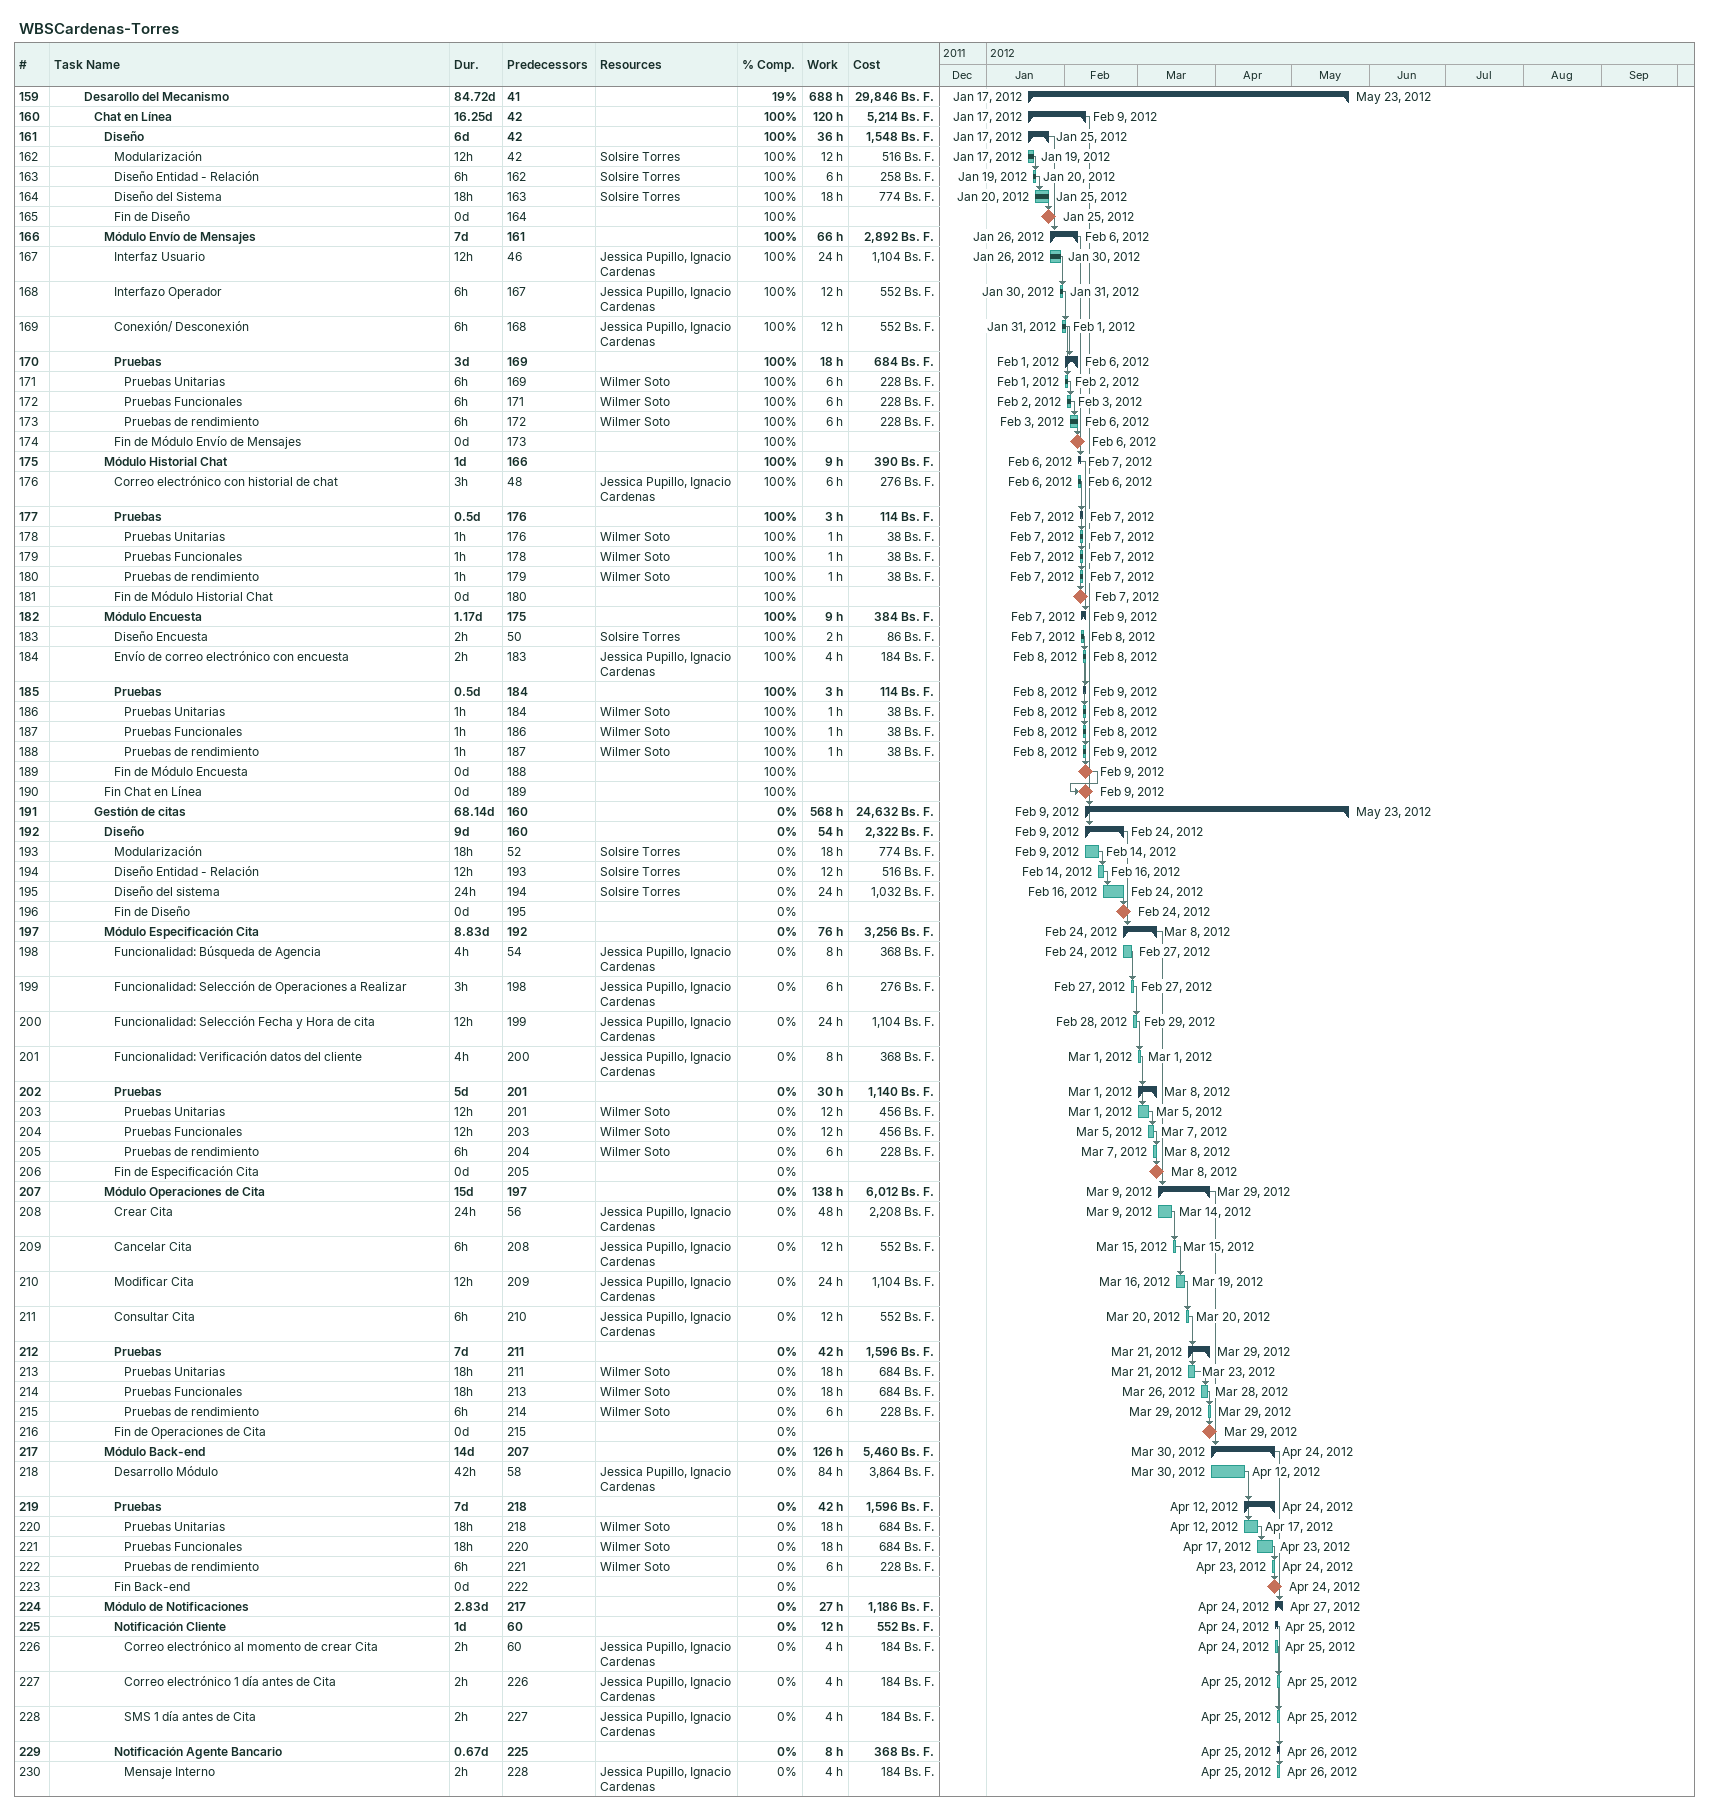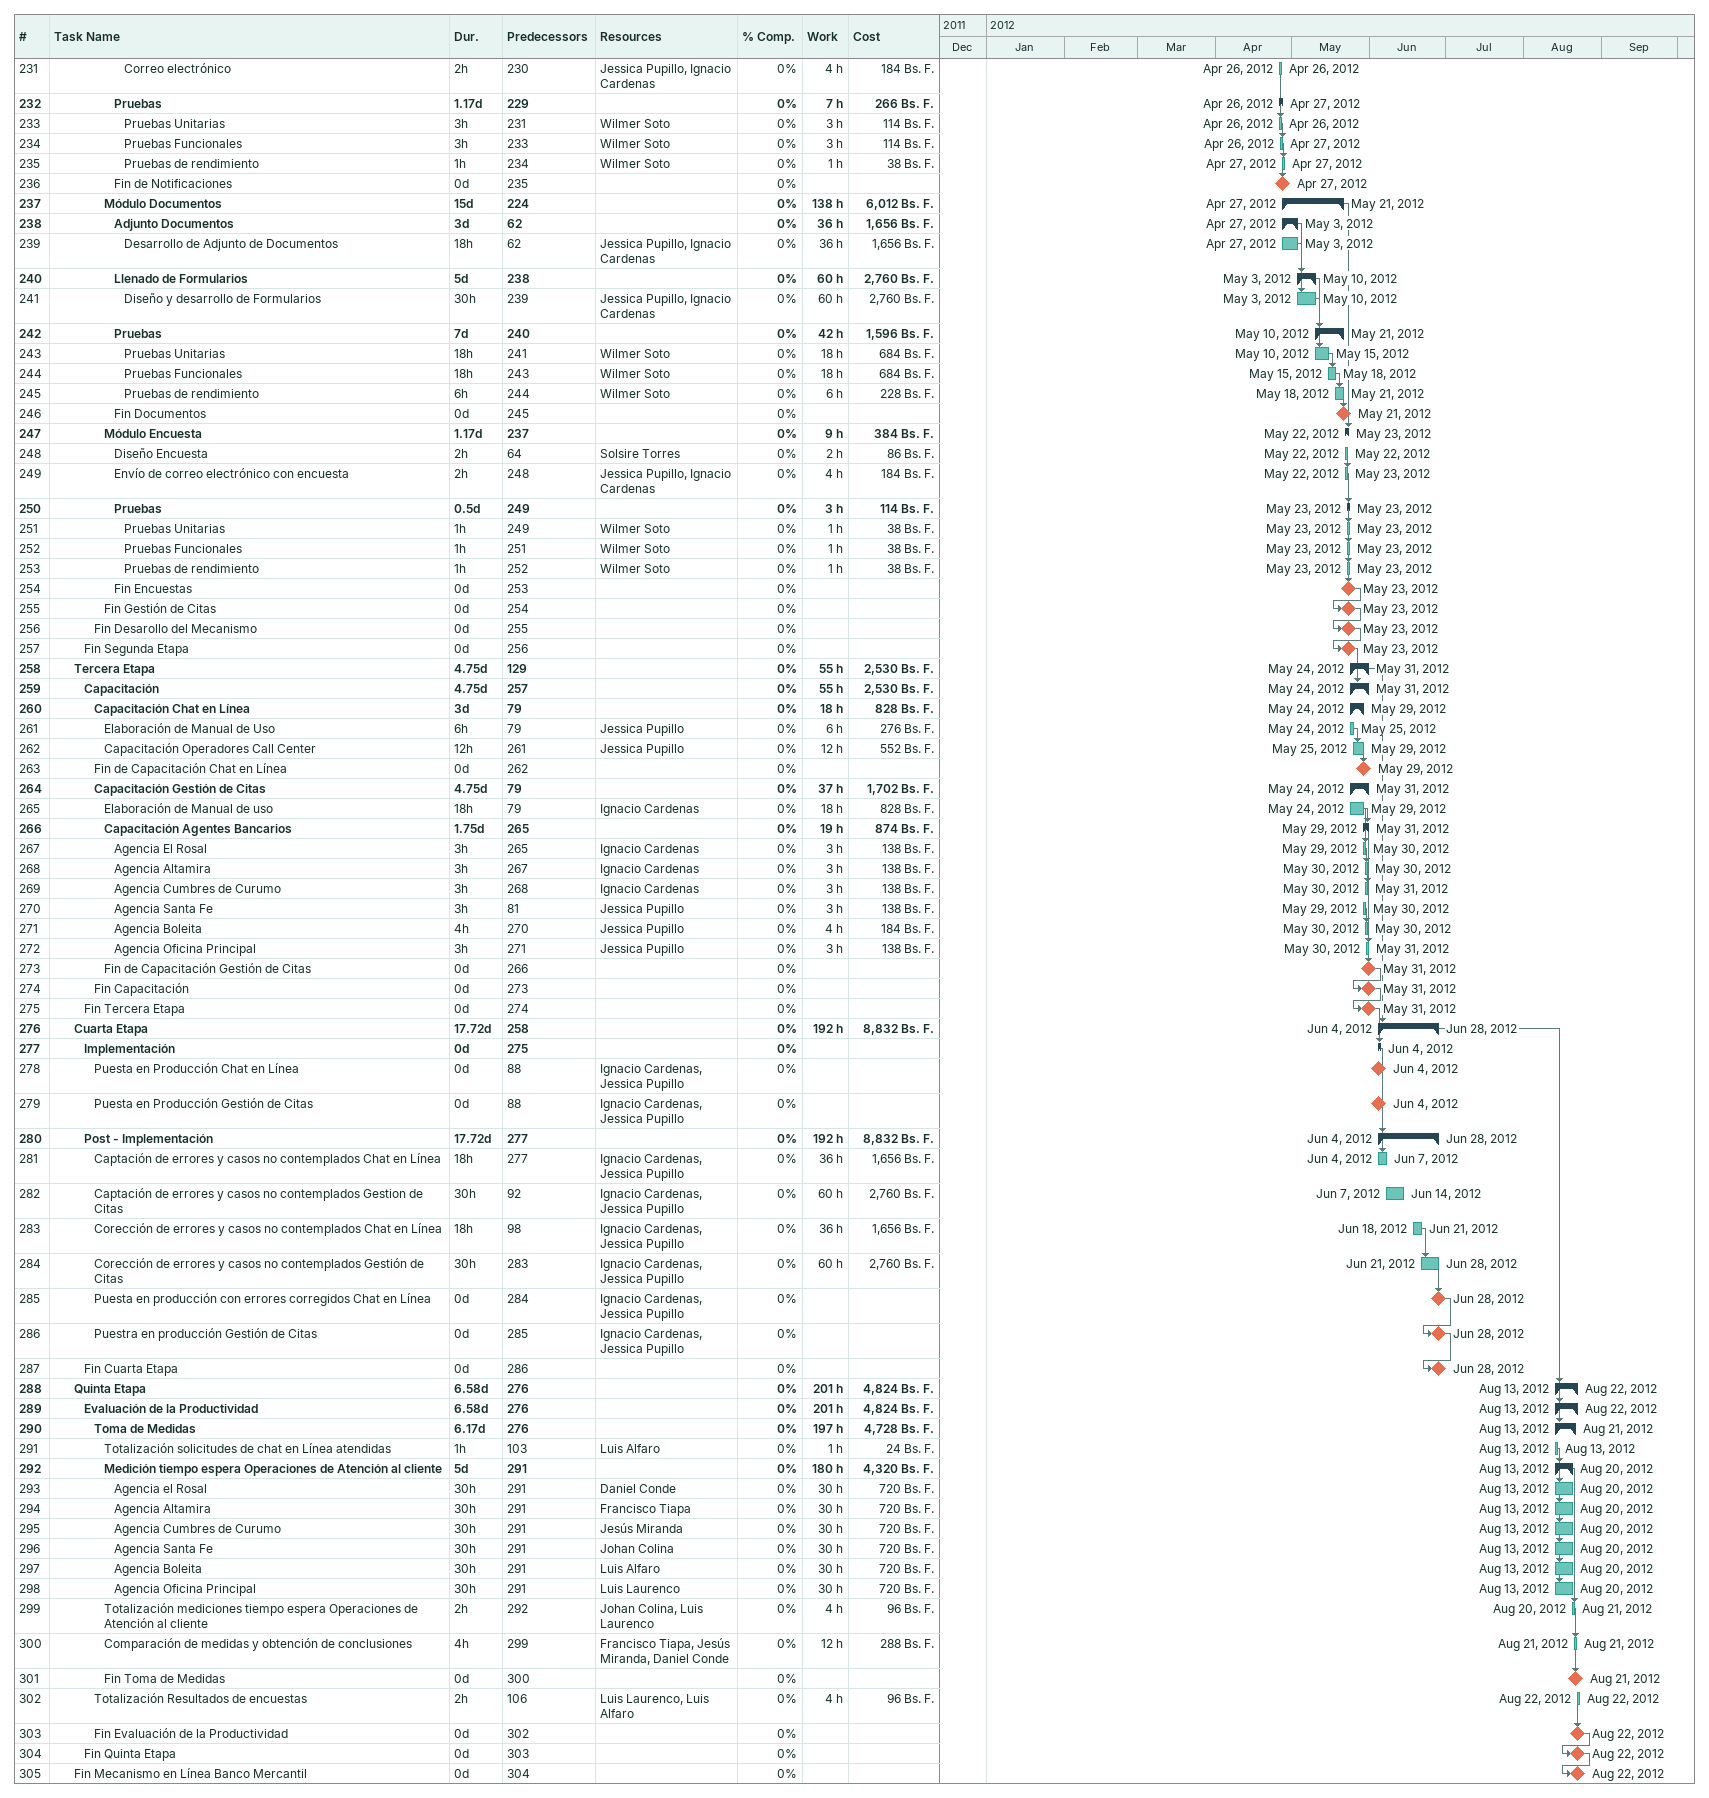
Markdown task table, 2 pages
WBSCardenas-Torres

| ID | Level | Task | Duration | Start | Finish | Predecessors | Resources | % complete | Work (h) | Cost (Bs. F.) |
|---|---|---|---|---|---|---|---|---|---|---|
| 159 | 4 | **Desarollo del Mecanismo** | 84.72d | 2012-01-17 | 2012-05-23 | 41 |  | 19 | 688 | 29846 |
| 160 | 5 | **Chat en Línea** | 16.25d | 2012-01-17 | 2012-02-09 | 42 |  | 100 | 120 | 5214 |
| 161 | 6 | **Diseño** | 6d | 2012-01-17 | 2012-01-25 | 42 |  | 100 | 36 | 1548 |
| 162 | 7 | Modularización | 12h | 2012-01-17 | 2012-01-19 | 42 | Solsire Torres | 100 | 12 | 516 |
| 163 | 7 | Diseño Entidad - Relación | 6h | 2012-01-19 | 2012-01-20 | 162 | Solsire Torres | 100 | 6 | 258 |
| 164 | 7 | Diseño del Sistema | 18h | 2012-01-20 | 2012-01-25 | 163 | Solsire Torres | 100 | 18 | 774 |
| 165 | 7 | Fin de Diseño | 0d | 2012-01-25 | 2012-01-25 | 164 |  | 100 |  |  |
| 166 | 6 | **Módulo Envío de Mensajes** | 7d | 2012-01-26 | 2012-02-06 | 161 |  | 100 | 66 | 2892 |
| 167 | 7 | Interfaz Usuario | 12h | 2012-01-26 | 2012-01-30 | 46 | Jessica Pupillo, Ignacio Cardenas | 100 | 24 | 1104 |
| 168 | 7 | Interfazo Operador | 6h | 2012-01-30 | 2012-01-31 | 167 | Jessica Pupillo, Ignacio Cardenas | 100 | 12 | 552 |
| 169 | 7 | Conexión/ Desconexión | 6h | 2012-01-31 | 2012-02-01 | 168 | Jessica Pupillo, Ignacio Cardenas | 100 | 12 | 552 |
| 170 | 7 | **Pruebas** | 3d | 2012-02-01 | 2012-02-06 | 169 |  | 100 | 18 | 684 |
| 171 | 8 | Pruebas Unitarias | 6h | 2012-02-01 | 2012-02-02 | 169 | Wilmer Soto | 100 | 6 | 228 |
| 172 | 8 | Pruebas Funcionales | 6h | 2012-02-02 | 2012-02-03 | 171 | Wilmer Soto | 100 | 6 | 228 |
| 173 | 8 | Pruebas de rendimiento | 6h | 2012-02-03 | 2012-02-06 | 172 | Wilmer Soto | 100 | 6 | 228 |
| 174 | 7 | Fin de Módulo Envío de Mensajes | 0d | 2012-02-06 | 2012-02-06 | 173 |  | 100 |  |  |
| 175 | 6 | **Módulo Historial Chat** | 1d | 2012-02-06 | 2012-02-07 | 166 |  | 100 | 9 | 390 |
| 176 | 7 | Correo electrónico con historial de chat | 3h | 2012-02-06 | 2012-02-06 | 48 | Jessica Pupillo, Ignacio Cardenas | 100 | 6 | 276 |
| 177 | 7 | **Pruebas** | 0.5d | 2012-02-07 | 2012-02-07 | 176 |  | 100 | 3 | 114 |
| 178 | 8 | Pruebas Unitarias | 1h | 2012-02-07 | 2012-02-07 | 176 | Wilmer Soto | 100 | 1 | 38 |
| 179 | 8 | Pruebas Funcionales | 1h | 2012-02-07 | 2012-02-07 | 178 | Wilmer Soto | 100 | 1 | 38 |
| 180 | 8 | Pruebas de rendimiento | 1h | 2012-02-07 | 2012-02-07 | 179 | Wilmer Soto | 100 | 1 | 38 |
| 181 | 7 | Fin de Módulo Historial Chat | 0d | 2012-02-07 | 2012-02-07 | 180 |  | 100 |  |  |
| 182 | 6 | **Módulo Encuesta** | 1.17d | 2012-02-07 | 2012-02-09 | 175 |  | 100 | 9 | 384 |
| 183 | 7 | Diseño Encuesta | 2h | 2012-02-07 | 2012-02-08 | 50 | Solsire Torres | 100 | 2 | 86 |
| 184 | 7 | Envío de correo electrónico con encuesta | 2h | 2012-02-08 | 2012-02-08 | 183 | Jessica Pupillo, Ignacio Cardenas | 100 | 4 | 184 |
| 185 | 7 | **Pruebas** | 0.5d | 2012-02-08 | 2012-02-09 | 184 |  | 100 | 3 | 114 |
| 186 | 8 | Pruebas Unitarias | 1h | 2012-02-08 | 2012-02-08 | 184 | Wilmer Soto | 100 | 1 | 38 |
| 187 | 8 | Pruebas Funcionales | 1h | 2012-02-08 | 2012-02-08 | 186 | Wilmer Soto | 100 | 1 | 38 |
| 188 | 8 | Pruebas de rendimiento | 1h | 2012-02-08 | 2012-02-09 | 187 | Wilmer Soto | 100 | 1 | 38 |
| 189 | 7 | Fin de Módulo Encuesta | 0d | 2012-02-09 | 2012-02-09 | 188 |  | 100 |  |  |
| 190 | 6 | Fin Chat en Línea | 0d | 2012-02-09 | 2012-02-09 | 189 |  | 100 |  |  |
| 191 | 5 | **Gestión de citas** | 68.14d | 2012-02-09 | 2012-05-23 | 160 |  | 0 | 568 | 24632 |
| 192 | 6 | **Diseño** | 9d | 2012-02-09 | 2012-02-24 | 160 |  | 0 | 54 | 2322 |
| 193 | 7 | Modularización | 18h | 2012-02-09 | 2012-02-14 | 52 | Solsire Torres | 0 | 18 | 774 |
| 194 | 7 | Diseño Entidad - Relación | 12h | 2012-02-14 | 2012-02-16 | 193 | Solsire Torres | 0 | 12 | 516 |
| 195 | 7 | Diseño del sistema | 24h | 2012-02-16 | 2012-02-24 | 194 | Solsire Torres | 0 | 24 | 1032 |
| 196 | 7 | Fin de Diseño | 0d | 2012-02-24 | 2012-02-24 | 195 |  | 0 |  |  |
| 197 | 6 | **Módulo Especificación Cita** | 8.83d | 2012-02-24 | 2012-03-08 | 192 |  | 0 | 76 | 3256 |
| 198 | 7 | Funcionalidad: Búsqueda de Agencia | 4h | 2012-02-24 | 2012-02-27 | 54 | Jessica Pupillo, Ignacio Cardenas | 0 | 8 | 368 |
| 199 | 7 | Funcionalidad: Selección de Operaciones a Realizar | 3h | 2012-02-27 | 2012-02-27 | 198 | Jessica Pupillo, Ignacio Cardenas | 0 | 6 | 276 |
| 200 | 7 | Funcionalidad: Selección Fecha y Hora de cita | 12h | 2012-02-28 | 2012-02-29 | 199 | Jessica Pupillo, Ignacio Cardenas | 0 | 24 | 1104 |
| 201 | 7 | Funcionalidad: Verificación datos del cliente | 4h | 2012-03-01 | 2012-03-01 | 200 | Jessica Pupillo, Ignacio Cardenas | 0 | 8 | 368 |
| 202 | 7 | **Pruebas** | 5d | 2012-03-01 | 2012-03-08 | 201 |  | 0 | 30 | 1140 |
| 203 | 8 | Pruebas Unitarias | 12h | 2012-03-01 | 2012-03-05 | 201 | Wilmer Soto | 0 | 12 | 456 |
| 204 | 8 | Pruebas Funcionales | 12h | 2012-03-05 | 2012-03-07 | 203 | Wilmer Soto | 0 | 12 | 456 |
| 205 | 8 | Pruebas de rendimiento | 6h | 2012-03-07 | 2012-03-08 | 204 | Wilmer Soto | 0 | 6 | 228 |
| 206 | 7 | Fin de Especificación Cita | 0d | 2012-03-08 | 2012-03-08 | 205 |  | 0 |  |  |
| 207 | 6 | **Módulo Operaciones de Cita** | 15d | 2012-03-09 | 2012-03-29 | 197 |  | 0 | 138 | 6012 |
| 208 | 7 | Crear Cita | 24h | 2012-03-09 | 2012-03-14 | 56 | Jessica Pupillo, Ignacio Cardenas | 0 | 48 | 2208 |
| 209 | 7 | Cancelar Cita | 6h | 2012-03-15 | 2012-03-15 | 208 | Jessica Pupillo, Ignacio Cardenas | 0 | 12 | 552 |
| 210 | 7 | Modificar Cita | 12h | 2012-03-16 | 2012-03-19 | 209 | Jessica Pupillo, Ignacio Cardenas | 0 | 24 | 1104 |
| 211 | 7 | Consultar Cita | 6h | 2012-03-20 | 2012-03-20 | 210 | Jessica Pupillo, Ignacio Cardenas | 0 | 12 | 552 |
| 212 | 7 | **Pruebas** | 7d | 2012-03-21 | 2012-03-29 | 211 |  | 0 | 42 | 1596 |
| 213 | 8 | Pruebas Unitarias | 18h | 2012-03-21 | 2012-03-23 | 211 | Wilmer Soto | 0 | 18 | 684 |
| 214 | 8 | Pruebas Funcionales | 18h | 2012-03-26 | 2012-03-28 | 213 | Wilmer Soto | 0 | 18 | 684 |
| 215 | 8 | Pruebas de rendimiento | 6h | 2012-03-29 | 2012-03-29 | 214 | Wilmer Soto | 0 | 6 | 228 |
| 216 | 7 | Fin de Operaciones de Cita | 0d | 2012-03-29 | 2012-03-29 | 215 |  | 0 |  |  |
| 217 | 6 | **Módulo Back-end** | 14d | 2012-03-30 | 2012-04-24 | 207 |  | 0 | 126 | 5460 |
| 218 | 7 | Desarrollo Módulo | 42h | 2012-03-30 | 2012-04-12 | 58 | Jessica Pupillo, Ignacio Cardenas | 0 | 84 | 3864 |
| 219 | 7 | **Pruebas** | 7d | 2012-04-12 | 2012-04-24 | 218 |  | 0 | 42 | 1596 |
| 220 | 8 | Pruebas Unitarias | 18h | 2012-04-12 | 2012-04-17 | 218 | Wilmer Soto | 0 | 18 | 684 |
| 221 | 8 | Pruebas Funcionales | 18h | 2012-04-17 | 2012-04-23 | 220 | Wilmer Soto | 0 | 18 | 684 |
| 222 | 8 | Pruebas de rendimiento | 6h | 2012-04-23 | 2012-04-24 | 221 | Wilmer Soto | 0 | 6 | 228 |
| 223 | 7 | Fin Back-end | 0d | 2012-04-24 | 2012-04-24 | 222 |  | 0 |  |  |
| 224 | 6 | **Módulo de Notificaciones** | 2.83d | 2012-04-24 | 2012-04-27 | 217 |  | 0 | 27 | 1186 |
| 225 | 7 | **Notificación Cliente** | 1d | 2012-04-24 | 2012-04-25 | 60 |  | 0 | 12 | 552 |
| 226 | 8 | Correo electrónico al momento de crear Cita | 2h | 2012-04-24 | 2012-04-25 | 60 | Jessica Pupillo, Ignacio Cardenas | 0 | 4 | 184 |
| 227 | 8 | Correo electrónico 1 día antes de Cita | 2h | 2012-04-25 | 2012-04-25 | 226 | Jessica Pupillo, Ignacio Cardenas | 0 | 4 | 184 |
| 228 | 8 | SMS 1 día antes de Cita | 2h | 2012-04-25 | 2012-04-25 | 227 | Jessica Pupillo, Ignacio Cardenas | 0 | 4 | 184 |
| 229 | 7 | **Notificación Agente Bancario** | 0.67d | 2012-04-25 | 2012-04-26 | 225 |  | 0 | 8 | 368 |
| 230 | 8 | Mensaje Interno | 2h | 2012-04-25 | 2012-04-26 | 228 | Jessica Pupillo, Ignacio Cardenas | 0 | 4 | 184 |
| 231 | 8 | Correo electrónico | 2h | 2012-04-26 | 2012-04-26 | 230 | Jessica Pupillo, Ignacio Cardenas | 0 | 4 | 184 |
| 232 | 7 | **Pruebas** | 1.17d | 2012-04-26 | 2012-04-27 | 229 |  | 0 | 7 | 266 |
| 233 | 8 | Pruebas Unitarias | 3h | 2012-04-26 | 2012-04-26 | 231 | Wilmer Soto | 0 | 3 | 114 |
| 234 | 8 | Pruebas Funcionales | 3h | 2012-04-26 | 2012-04-27 | 233 | Wilmer Soto | 0 | 3 | 114 |
| 235 | 8 | Pruebas de rendimiento | 1h | 2012-04-27 | 2012-04-27 | 234 | Wilmer Soto | 0 | 1 | 38 |
| 236 | 7 | Fin de Notificaciones | 0d | 2012-04-27 | 2012-04-27 | 235 |  | 0 |  |  |
| 237 | 6 | **Módulo Documentos** | 15d | 2012-04-27 | 2012-05-21 | 224 |  | 0 | 138 | 6012 |
| 238 | 7 | **Adjunto Documentos** | 3d | 2012-04-27 | 2012-05-03 | 62 |  | 0 | 36 | 1656 |
| 239 | 8 | Desarrollo de Adjunto de Documentos | 18h | 2012-04-27 | 2012-05-03 | 62 | Jessica Pupillo, Ignacio Cardenas | 0 | 36 | 1656 |
| 240 | 7 | **Llenado de Formularios** | 5d | 2012-05-03 | 2012-05-10 | 238 |  | 0 | 60 | 2760 |
| 241 | 8 | Diseño y desarrollo de Formularios | 30h | 2012-05-03 | 2012-05-10 | 239 | Jessica Pupillo, Ignacio Cardenas | 0 | 60 | 2760 |
| 242 | 7 | **Pruebas** | 7d | 2012-05-10 | 2012-05-21 | 240 |  | 0 | 42 | 1596 |
| 243 | 8 | Pruebas Unitarias | 18h | 2012-05-10 | 2012-05-15 | 241 | Wilmer Soto | 0 | 18 | 684 |
| 244 | 8 | Pruebas Funcionales | 18h | 2012-05-15 | 2012-05-18 | 243 | Wilmer Soto | 0 | 18 | 684 |
| 245 | 8 | Pruebas de rendimiento | 6h | 2012-05-18 | 2012-05-21 | 244 | Wilmer Soto | 0 | 6 | 228 |
| 246 | 7 | Fin Documentos | 0d | 2012-05-21 | 2012-05-21 | 245 |  | 0 |  |  |
| 247 | 6 | **Módulo Encuesta** | 1.17d | 2012-05-22 | 2012-05-23 | 237 |  | 0 | 9 | 384 |
| 248 | 7 | Diseño Encuesta | 2h | 2012-05-22 | 2012-05-22 | 64 | Solsire Torres | 0 | 2 | 86 |
| 249 | 7 | Envío de correo electrónico con encuesta | 2h | 2012-05-22 | 2012-05-23 | 248 | Jessica Pupillo, Ignacio Cardenas | 0 | 4 | 184 |
| 250 | 7 | **Pruebas** | 0.5d | 2012-05-23 | 2012-05-23 | 249 |  | 0 | 3 | 114 |
| 251 | 8 | Pruebas Unitarias | 1h | 2012-05-23 | 2012-05-23 | 249 | Wilmer Soto | 0 | 1 | 38 |
| 252 | 8 | Pruebas Funcionales | 1h | 2012-05-23 | 2012-05-23 | 251 | Wilmer Soto | 0 | 1 | 38 |
| 253 | 8 | Pruebas de rendimiento | 1h | 2012-05-23 | 2012-05-23 | 252 | Wilmer Soto | 0 | 1 | 38 |
| 254 | 7 | Fin Encuestas | 0d | 2012-05-23 | 2012-05-23 | 253 |  | 0 |  |  |
| 255 | 6 | Fin Gestión de Citas | 0d | 2012-05-23 | 2012-05-23 | 254 |  | 0 |  |  |
| 256 | 5 | Fin Desarollo del Mecanismo | 0d | 2012-05-23 | 2012-05-23 | 255 |  | 0 |  |  |
| 257 | 4 | Fin Segunda Etapa | 0d | 2012-05-23 | 2012-05-23 | 256 |  | 0 |  |  |
| 258 | 3 | **Tercera Etapa** | 4.75d | 2012-05-24 | 2012-05-31 | 129 |  | 0 | 55 | 2530 |
| 259 | 4 | **Capacitación** | 4.75d | 2012-05-24 | 2012-05-31 | 257 |  | 0 | 55 | 2530 |
| 260 | 5 | **Capacitación Chat en Línea** | 3d | 2012-05-24 | 2012-05-29 | 79 |  | 0 | 18 | 828 |
| 261 | 6 | Elaboración de Manual de Uso | 6h | 2012-05-24 | 2012-05-25 | 79 | Jessica Pupillo | 0 | 6 | 276 |
| 262 | 6 | Capacitación Operadores Call Center | 12h | 2012-05-25 | 2012-05-29 | 261 | Jessica Pupillo | 0 | 12 | 552 |
| 263 | 5 | Fin de Capacitación Chat en Línea | 0d | 2012-05-29 | 2012-05-29 | 262 |  | 0 |  |  |
| 264 | 5 | **Capacitación Gestión de Citas** | 4.75d | 2012-05-24 | 2012-05-31 | 79 |  | 0 | 37 | 1702 |
| 265 | 6 | Elaboración de Manual de uso | 18h | 2012-05-24 | 2012-05-29 | 79 | Ignacio Cardenas | 0 | 18 | 828 |
| 266 | 6 | **Capacitación Agentes Bancarios** | 1.75d | 2012-05-29 | 2012-05-31 | 265 |  | 0 | 19 | 874 |
| 267 | 7 | Agencia El Rosal | 3h | 2012-05-29 | 2012-05-30 | 265 | Ignacio Cardenas | 0 | 3 | 138 |
| 268 | 7 | Agencia Altamira | 3h | 2012-05-30 | 2012-05-30 | 267 | Ignacio Cardenas | 0 | 3 | 138 |
| 269 | 7 | Agencia Cumbres de Curumo | 3h | 2012-05-30 | 2012-05-31 | 268 | Ignacio Cardenas | 0 | 3 | 138 |
| 270 | 7 | Agencia Santa Fe | 3h | 2012-05-29 | 2012-05-30 | 81 | Jessica Pupillo | 0 | 3 | 138 |
| 271 | 7 | Agencia Boleita | 4h | 2012-05-30 | 2012-05-30 | 270 | Jessica Pupillo | 0 | 4 | 184 |
| 272 | 7 | Agencia Oficina Principal | 3h | 2012-05-30 | 2012-05-31 | 271 | Jessica Pupillo | 0 | 3 | 138 |
| 273 | 6 | Fin de Capacitación Gestión de Citas | 0d | 2012-05-31 | 2012-05-31 | 266 |  | 0 |  |  |
| 274 | 5 | Fin Capacitación | 0d | 2012-05-31 | 2012-05-31 | 273 |  | 0 |  |  |
| 275 | 4 | Fin Tercera Etapa | 0d | 2012-05-31 | 2012-05-31 | 274 |  | 0 |  |  |
| 276 | 3 | **Cuarta Etapa** | 17.72d | 2012-06-04 | 2012-06-28 | 258 |  | 0 | 192 | 8832 |
| 277 | 4 | **Implementación** | 0d | 2012-06-04 | 2012-06-04 | 275 |  | 0 |  |  |
| 278 | 5 | Puesta en Producción Chat en Línea | 0d | 2012-06-04 | 2012-06-04 | 88 | Ignacio Cardenas, Jessica Pupillo | 0 |  |  |
| 279 | 5 | Puesta en Producción Gestión de Citas | 0d | 2012-06-04 | 2012-06-04 | 88 | Ignacio Cardenas, Jessica Pupillo | 0 |  |  |
| 280 | 4 | **Post - Implementación** | 17.72d | 2012-06-04 | 2012-06-28 | 277 |  | 0 | 192 | 8832 |
| 281 | 5 | Captación de errores y casos no contemplados Chat en Línea | 18h | 2012-06-04 | 2012-06-07 | 277 | Ignacio Cardenas, Jessica Pupillo | 0 | 36 | 1656 |
| 282 | 5 | Captación de errores y casos no contemplados Gestion de Citas | 30h | 2012-06-07 | 2012-06-14 | 92 | Ignacio Cardenas, Jessica Pupillo | 0 | 60 | 2760 |
| 283 | 5 | Corección de errores y casos no contemplados Chat en Línea | 18h | 2012-06-18 | 2012-06-21 | 98 | Ignacio Cardenas, Jessica Pupillo | 0 | 36 | 1656 |
| 284 | 5 | Corección de errores y casos no contemplados Gestión de Citas | 30h | 2012-06-21 | 2012-06-28 | 283 | Ignacio Cardenas, Jessica Pupillo | 0 | 60 | 2760 |
| 285 | 5 | Puesta en producción con errores corregidos Chat en Línea | 0d | 2012-06-28 | 2012-06-28 | 284 | Ignacio Cardenas, Jessica Pupillo | 0 |  |  |
| 286 | 5 | Puestra en producción Gestión de Citas | 0d | 2012-06-28 | 2012-06-28 | 285 | Ignacio Cardenas, Jessica Pupillo | 0 |  |  |
| 287 | 4 | Fin Cuarta Etapa | 0d | 2012-06-28 | 2012-06-28 | 286 |  | 0 |  |  |
| 288 | 3 | **Quinta Etapa** | 6.58d | 2012-08-13 | 2012-08-22 | 276 |  | 0 | 201 | 4824 |
| 289 | 4 | **Evaluación de la Productividad** | 6.58d | 2012-08-13 | 2012-08-22 | 276 |  | 0 | 201 | 4824 |
| 290 | 5 | **Toma de Medidas** | 6.17d | 2012-08-13 | 2012-08-21 | 276 |  | 0 | 197 | 4728 |
| 291 | 6 | Totalización solicitudes de chat en Línea atendidas | 1h | 2012-08-13 | 2012-08-13 | 103 | Luis Alfaro | 0 | 1 | 24 |
| 292 | 6 | **Medición tiempo espera Operaciones de Atención al cliente** | 5d | 2012-08-13 | 2012-08-20 | 291 |  | 0 | 180 | 4320 |
| 293 | 7 | Agencia el Rosal | 30h | 2012-08-13 | 2012-08-20 | 291 | Daniel Conde | 0 | 30 | 720 |
| 294 | 7 | Agencia Altamira | 30h | 2012-08-13 | 2012-08-20 | 291 | Francisco Tiapa | 0 | 30 | 720 |
| 295 | 7 | Agencia Cumbres de Curumo | 30h | 2012-08-13 | 2012-08-20 | 291 | Jesús Miranda | 0 | 30 | 720 |
| 296 | 7 | Agencia Santa Fe | 30h | 2012-08-13 | 2012-08-20 | 291 | Johan Colina | 0 | 30 | 720 |
| 297 | 7 | Agencia Boleita | 30h | 2012-08-13 | 2012-08-20 | 291 | Luis Alfaro | 0 | 30 | 720 |
| 298 | 7 | Agencia Oficina Principal | 30h | 2012-08-13 | 2012-08-20 | 291 | Luis Laurenco | 0 | 30 | 720 |
| 299 | 6 | Totalización mediciones tiempo espera Operaciones de Atención al cliente | 2h | 2012-08-20 | 2012-08-21 | 292 | Johan Colina, Luis Laurenco | 0 | 4 | 96 |
| 300 | 6 | Comparación de medidas y obtención de conclusiones | 4h | 2012-08-21 | 2012-08-21 | 299 | Francisco Tiapa, Jesús Miranda, Daniel Conde | 0 | 12 | 288 |
| 301 | 6 | Fin Toma de Medidas | 0d | 2012-08-21 | 2012-08-21 | 300 |  | 0 |  |  |
| 302 | 5 | Totalización Resultados de encuestas | 2h | 2012-08-22 | 2012-08-22 | 106 | Luis Laurenco, Luis Alfaro | 0 | 4 | 96 |
| 303 | 5 | Fin Evaluación de la Productividad | 0d | 2012-08-22 | 2012-08-22 | 302 |  | 0 |  |  |
| 304 | 4 | Fin Quinta Etapa | 0d | 2012-08-22 | 2012-08-22 | 303 |  | 0 |  |  |
| 305 | 3 | Fin Mecanismo en Línea Banco Mercantil | 0d | 2012-08-22 | 2012-08-22 | 304 |  | 0 |  |  |
